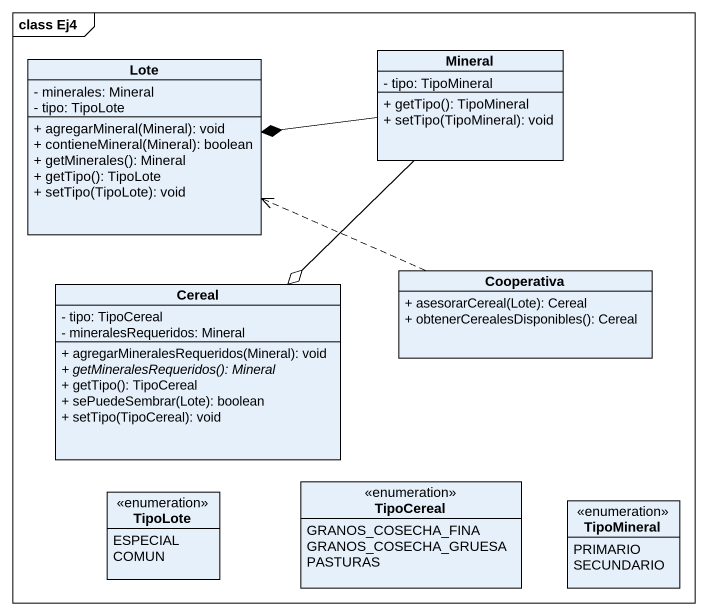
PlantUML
@startuml
mainframe class Ej4
hide circle
hide empty members
skinparam classAttributeIconSize 0
class Lote {
  - minerales: Mineral
  - tipo: TipoLote
  + agregarMineral(Mineral): void
  + contieneMineral(Mineral): boolean
  + getMinerales(): Mineral
  + getTipo(): TipoLote
  + setTipo(TipoLote): void
}
class Mineral {
  - tipo: TipoMineral
  + getTipo(): TipoMineral
  + setTipo(TipoMineral): void
}
class Cereal {
  - tipo: TipoCereal
  - mineralesRequeridos: Mineral
  + agregarMineralesRequeridos(Mineral): void
  {abstract} + getMineralesRequeridos(): Mineral
  + getTipo(): TipoCereal
  + sePuedeSembrar(Lote): boolean
  + setTipo(TipoCereal): void
}
class Cooperativa {
  + asesorarCereal(Lote): Cereal
  + obtenerCerealesDisponibles(): Cereal
}
enum TipoLote {
  ESPECIAL
  COMUN
}
enum TipoCereal {
  GRANOS_COSECHA_FINA
  GRANOS_COSECHA_GRUESA
  PASTURAS
}
enum TipoMineral {
  PRIMARIO
  SECUNDARIO
}
Mineral -left-* Lote
Mineral --o Cereal
Cooperativa .left.> Lote
@enduml
